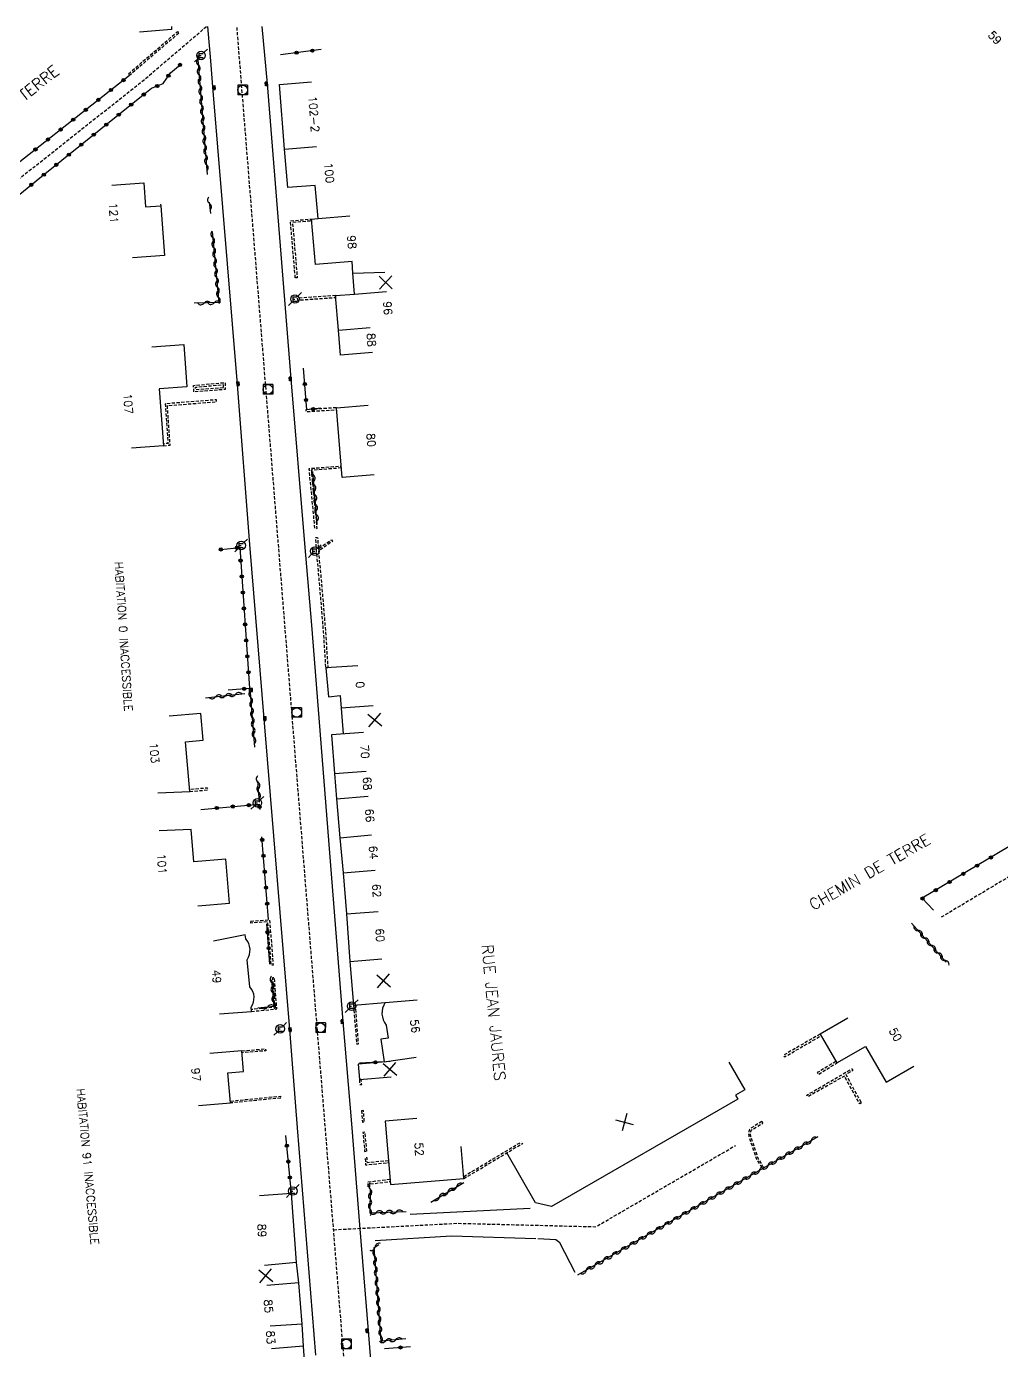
# Model space of a CAD drawing. Header units: millimetres. Extents: x 149999 to 151000, y 127000 to 128000.
# Drawn here: x 150352.8 to 150505, y 127793.1 to 128000 of the extents above; entities that cross this region are included whole.
import ezdxf
from ezdxf.enums import TextEntityAlignment as Align

# ---------------------------------------------------------------- set-up
doc = ezdxf.new("R2010")
doc.units = ezdxf.units.MM
doc.linetypes.add('DASHED', pattern=[0.75, 0.5, -0.25])
doc.layers.get('0').update_dxf_attribs({"linetype": 'CONTINUOUS'})
for name, color, linetype in [('W0001', 6, 'DASHED'), ('W0008', 7, 'CONTINUOUS'), ('W0017', 7, 'CONTINUOUS'), ('W0100', 7, 'CONTINUOUS'), ('W0112', 1, 'DASHED'), ('W0310', 3, 'CONTINUOUS'), ('W0322', 7, 'CONTINUOUS'), ('W0330', 7, 'CONTINUOUS'), ('W0400', 7, 'CONTINUOUS'), ('W0420', 7, 'CONTINUOUS'), ('W0471', 7, 'CONTINUOUS'), ('W0984', 7, 'CONTINUOUS'), ('W0989', 7, 'CONTINUOUS'), ('W0991', 7, 'CONTINUOUS'), ('W1102', 7, 'CONTINUOUS')]:
    doc.layers.add(name, color=color, linetype=linetype)
doc.styles.get("Standard").update_dxf_attribs({"font": 'romans.shx', "width": 0.85})

# ---------------------------------------------------------------- blocks, each defined once
blk = doc.blocks.new('t322o')
at = {"color": 0, "linetype": 'Continuous'}
for radius in [0.25, 0.15]:
    blk.add_circle((0, 0), radius, dxfattribs=at)
blk = doc.blocks.new('t310o')
at = {"color": 0, "linetype": 'Continuous'}
for centre, start, end in [((-0.5, 0.38), 216.8699, 323.1304), ((0.5, -0.37), 36.8699, 143.1303)]:
    blk.add_arc(centre, 0.625, start, end, dxfattribs=at)
blk = doc.blocks.new('t991o')
at = {"color": 0, "linetype": 'Continuous'}
for p, q in [((-1, 1), (1, -1)), ((-1, -1), (1, 1))]:
    blk.add_line(p, q, dxfattribs=at)
blk = doc.blocks.new('T420')
for p, q in [((0.75, 0.75), (-0.75, 0.75)), ((-0.75, 0.75), (-0.75, -0.75)), ((0.75, 0.75), (0.75, -0.75)), ((0.75, -0.75), (-0.75, -0.75))]:
    blk.add_line(p, q)
blk.add_ellipse((0, 0), major_axis=(-0.53, 0.53), ratio=1, start_param=3.926991, end_param=10.210176)
blk = doc.blocks.new('T400')
for p, q in [((-0.15, 0.3), (0.15, 0.3)), ((-0.15, -0.25), (-0.15, 0.3)), ((-0.15, 0.15), (0.15, 0.15)), ((-0.15, 0), (0.15, 0)), ((0.15, 0.3), (0.15, -0.25)), ((-0.15, -0.15), (0.15, -0.15)), ((-0.15, -0.25), (-0.15, -0.3)), ((-0.15, -0.3), (0.15, -0.3)), ((0.15, -0.3), (0.15, -0.25))]:
    blk.add_line(p, q)
blk = doc.blocks.new('T471')
for p, q in [((-0.333334, 0.333334), (-0.333334, -0.333334)), ((-0.333334, 0.333334), (0.333334, 0.333334)), ((-0.333334, 0), (0, 0)), ((0.500001, 0.500001), (1.000002, 1.000002)), ((-0.500001, -0.500001), (-1.000002, -1.000002)), ((-0.333334, -0.333334), (0.333334, -0.333334))]:
    blk.add_line(p, q)
blk.add_ellipse((0, 0), major_axis=(0.471405, 0.471405), ratio=1, start_param=5.4977871438, end_param=11.780972451)
blk = doc.blocks.new('t330o')
at = {"color": 0, "linetype": 'Continuous'}
for p, q in [((0.25, -0.25), (-0.25, 0.25)), ((-0.25, -0.25), (0.25, 0.25)), ((-0.25, 0.25), (-0.25, -0.25)), ((0.25, 0.25), (-0.25, 0.25)), ((0.25, -0.25), (0.25, 0.25)), ((-0.25, -0.25), (0.25, -0.25)), ((-0.25, -0.25), (-0.25, -0.25))]:
    blk.add_line(p, q, dxfattribs=at)

msp = doc.modelspace()

# ---------------------------------------------------------------- linework, layer by layer
at = {"layer": 'W0001', "flags": 128}
for points in [[(150333.78, 127962.02), (150343.39, 127969.69), (150371.18, 127991.71), (150380.87, 128000)], [(150474.54, 127431.36), (150469.42, 127440.11), (150454.59, 127468.17), (150448.81, 127479.56), (150439.65, 127499.87), (150434.57, 127513.06), (150429.99, 127527.48), (150426.07, 127542.54), (150422.96, 127558.43), (150421.34, 127568.8), (150419.21, 127585.17), (150417.75, 127603.84), (150410.72, 127687.17), (150403.56, 127776.85), (150396.89, 127859.35), (150385.63, 128000)], [(150593.29, 127924.32), (150568.54, 127904.51), (150495.6, 127860.83)], [(150400.72, 127812.01), (150420.02, 127813.02), (150441.68, 127812.48), (150463.49, 127825.18)]]:
    msp.add_lwpolyline(points, dxfattribs=at)
at = {"layer": 'W0008', "flags": 128}
msp.add_lwpolyline([(150381.02, 128000), (150381.52, 127994.63), (150381.84, 127990.56), (150385.67, 127944.09), (150387.6, 127919.05), (150389.85, 127891.84), (150393.81, 127843.27), (150395.01, 127827.93), (150397.91, 127792.41)], dxfattribs=at)
msp.add_lwpolyline([(150472.73, 127683.59), (150424.72, 127657.11), (150423.81, 127656.67, -0.070731), (150421.52, 127655.93, -0.14602), (150420.34, 127656.07, -0.092485), (150418.37, 127657.39, -0.119531), (150417.39, 127658.96, -0.029814), (150417.28, 127659.38, -0.028717), (150417.22, 127659.82), (150415.78, 127676.93), (150414.29, 127696.22), (150410.86, 127737.79), (150406.16, 127796.21), (150404.8, 127812.77), (150403.56, 127828.57), (150402.21, 127844.53), (150397.31, 127906.48), (150396.23, 127919.24), (150394.08, 127944.94), (150390.38, 127991.05), (150389.55, 128000)], format="xyb", dxfattribs=at)
at = {"layer": 'W0017', "flags": 128}
for points in [[(150412.67, 127814.44), (150431.39, 127815.37)], [(150432.29, 127810.57), (150419.13, 127811.01), (150407.23, 127810.27)], [(150438.44, 127805.32), (150436.04, 127809.98), (150435.41, 127810.44), (150432.61, 127810.6)]]:
    msp.add_lwpolyline(points, dxfattribs=at)
at = {"layer": 'W0100', "flags": 128}
for points in [[(150375.39, 128000), (150375.43, 127999.55), (150370.44, 127999.12)], [(150406.79, 127949.08), (150401.81, 127948.64), (150401.46, 127952.57), (150401.04, 127957.97), (150403.99, 127958.2), (150403.73, 127961.46), (150403.6, 127963.27), (150397.88, 127962.8), (150397.27, 127969.92), (150398.29, 127970), (150397.85, 127975.13), (150393.6, 127974.83), (150393.07, 127980.85), (150392.27, 127990.94), (150397.25, 127991.34)], [(150366.08, 127975.23), (150371.07, 127975.59), (150371.34, 127971.8), (150373.76, 127971.98), (150374.31, 127964.23), (150369.33, 127963.88)], [(150372.34, 127949.95), (150377.33, 127950.32), (150377.81, 127943.71), (150373.49, 127943.39), (150374.14, 127934.48), (150369.16, 127934.11)], [(150407.03, 127929.94), (150402.05, 127929.53), (150401.15, 127940.43), (150406.13, 127940.84)], [(150404.51, 127900.11), (150399.52, 127899.79), (150399.92, 127895.28), (150401.76, 127895.45), (150402.2, 127889.48)], [(150373.27, 127880.29), (150378.27, 127880.48), (150377.6, 127888.26), (150380.37, 127888.5), (150380.01, 127892.68), (150375.03, 127892.25)], [(150379.51, 127862.62), (150384.49, 127863.04), (150383.91, 127869.92), (150378.91, 127869.5), (150378.49, 127874.52), (150373.49, 127874.33)], [(150481, 127845.08), (150476.67, 127842.58), (150479.28, 127838.06), (150483.75, 127840.64), (150486.98, 127835.05), (150491.31, 127837.55)], [(150379.63, 127831.41), (150384.61, 127831.82), (150384.23, 127836.51), (150386.67, 127836.71), (150386.4, 127839.96), (150381.42, 127839.55)], [(150409.53, 127838.29), (150404.55, 127837.88), (150404.74, 127835.49), (150409.73, 127835.9)], [(150462.43, 127838.2), (150464.93, 127833.87), (150463.46, 127833.03), (150463.81, 127832.42), (150434.72, 127815.63), (150432.22, 127816.2), (150427.76, 127824.02)], [(150413.73, 127829.38), (150408.75, 127828.95), (150409.61, 127819.07), (150421.06, 127820), (150420.66, 127824.99)], [(150392.45, 127775.55), (150397.43, 127775.94), (150396.73, 127785.07), (150396.24, 127790.81), (150396, 127793.82), (150395.79, 127797.26), (150395.28, 127803.69), (150394.92, 127806.89), (150394.13, 127817.68), (150389.14, 127817.31)]]:
    msp.add_lwpolyline(points, dxfattribs=at)
for points in [[(150405.38, 127889.71), (150400.4, 127889.35), (150400.84, 127883.28), (150401.15, 127879.34), (150401.68, 127873.25), (150402.21, 127867.78), (150402.71, 127861.36), (150403.26, 127853.94), (150403.81, 127847.07), (150408.78, 127847.49, 0.339468), (150408.95, 127843.99), (150409.25, 127841.94), (150408.12, 127841.78), (150408.64, 127838.25), (150413.59, 127838.98)], [(150382.89, 127845.75), (150387.88, 127846.11), (150387.83, 127846.77, 0.351017), (150387.66, 127849.95), (150387.21, 127854.2, 0.3421), (150387.02, 127857.47), (150386.89, 127858.09), (150381.99, 127857.09)]]:
    msp.add_lwpolyline(points, format="xyb", dxfattribs=at)
at = {"layer": 'W0112', "flags": 128}
for points in [[(150376.55, 127998.96), (150368.85, 127992.35), (150368.65, 127992.58), (150376.36, 127999.19)], [(150394.74, 127960.71), (150393.98, 127969.64), (150397.27, 127969.92), (150397.3, 127969.62), (150394.31, 127969.37), (150395.04, 127960.74)], [(150401.04, 127957.97), (150395.05, 127957.54), (150395.07, 127957.24), (150401.07, 127957.67)], [(150378.91, 127942.9), (150378.86, 127943.92), (150383.78, 127944.37), (150383.77, 127943.28)], [(150383.48, 127943.55), (150379.19, 127943.22), (150379.17, 127943.65), (150383.48, 127944.04)], [(150401.15, 127940.43), (150396.38, 127940.12), (150396.4, 127939.82), (150401.17, 127940.13)], [(150399.46, 127905.38), (150399.82, 127899.81), (150399.52, 127899.79), (150399.16, 127905.36), (150398.69, 127911.08), (150398.34, 127915.08), (150398.04, 127918.19), (150398.04, 127918.19), (150397.93, 127920.14), (150398.23, 127920.15), (150398.33, 127918.39), (150400.37, 127919.81), (150400.54, 127919.56), (150398.35, 127918.04), (150398.64, 127915.1), (150398.99, 127911.11)], [(150387.77, 127860.21), (150390.72, 127860.44), (150391.28, 127853.37), (150390.98, 127853.35), (150390.44, 127860.12), (150387.8, 127859.91)], [(150387.88, 127846.11), (150391.86, 127846.51), (150391.48, 127851.39), (150391.18, 127851.37), (150391.53, 127846.78), (150387.85, 127846.41)], [(150386.4, 127839.96), (150390.11, 127840.27), (150390.13, 127839.97), (150386.43, 127839.66)], [(150483.13, 127831.81), (150482.86, 127831.66), (150480.46, 127836.02), (150474.74, 127832.77), (150474.59, 127833.03), (150480.28, 127836.36), (150481.61, 127837.13), (150481.76, 127836.87), (150480.68, 127836.24)], [(150404.74, 127835.45), (150404.81, 127834.69), (150405.11, 127834.72), (150405.04, 127835.47)], [(150392.47, 127832.58), (150384.61, 127831.82), (150384.58, 127832.11), (150392.44, 127832.88)], [(150405.1, 127830.61), (150405.21, 127828.79), (150405.51, 127828.81), (150405.4, 127830.62)], [(150405.9, 127824.28), (150405.63, 127827.24), (150405.3, 127827.21), (150405.57, 127824.25)]]:
    msp.add_lwpolyline(points, close=True, dxfattribs=at)
for points in [[(150373.71, 127972.24), (150373.76, 127971.98)], [(150374.14, 127934.48), (150375.2, 127934.6), (150374.77, 127940.77), (150382.45, 127941.37), (150382.42, 127941.67), (150374.45, 127941.05), (150374.88, 127934.87), (150374.11, 127934.78)], [(150401.93, 127931.02), (150397.23, 127930.66), (150398.11, 127921.55), (150397.81, 127921.52), (150396.9, 127930.94), (150401.9, 127931.32)], [(150378.27, 127880.48), (150381.08, 127880.72), (150381.05, 127881.02), (150378.25, 127880.78)], [(150403.83, 127847.07), (150404.31, 127841.05), (150404.61, 127841.07), (150404.13, 127847.09)], [(150476.67, 127842.58), (150470.95, 127839.26), (150471.11, 127839), (150476.82, 127842.32)], [(150479.12, 127838.31), (150476.24, 127836.55), (150476.39, 127836.29), (150479.28, 127838.06)], [(150421.04, 127820.34), (150430.08, 127825.76)], [(150421.06, 127820), (150430.24, 127825.51)], [(150409.29, 127822.79), (150405.99, 127822.48), (150405.94, 127823.26), (150405.64, 127823.24), (150405.71, 127822.15), (150409.31, 127822.49)], [(150409.55, 127819.84), (150406.03, 127819.42), (150406.09, 127818.62), (150406.39, 127818.64), (150406.35, 127819.15), (150409.57, 127819.54)]]:
    msp.add_lwpolyline(points, dxfattribs=at)
msp.add_lwpolyline([(150467.6, 127828.93), (150465.94, 127827.94), (150465.75, 127827.78, 0.14918), (150465.62, 127827.58, 0.060464), (150465.52, 127827, 0.04145), (150465.54, 127826.7, 0.049429), (150465.59, 127826.45), (150466.73, 127823.03), (150467.42, 127821.96), (150467.67, 127822.12), (150467, 127823.16), (150465.88, 127826.54, -0.049429), (150465.83, 127826.74, -0.04145), (150465.82, 127826.99, -0.060464), (150465.91, 127827.49, -0.14918), (150465.94, 127827.55), (150466.11, 127827.69), (150467.75, 127828.67)], format="xyb", close=True, dxfattribs=at)
at = {"layer": 'W0310', "flags": 128}
for points in [[(150379.47, 127995.47), (150380.97, 127976.88)], [(150381.31, 127972.55), (150381.52, 127970.8)], [(150381.76, 127967.97), (150382.81, 127956.87), (150378.95, 127956.75)], [(150398.18, 127922.19), (150397.5, 127930.48)], [(150380.74, 127895.09), (150386.85, 127895.8)], [(150388.41, 127887.39), (150387.73, 127895.97)], [(150389.13, 127878.79), (150388.91, 127882.14)], [(150490.94, 127859.91), (150496.37, 127853.8)], [(150388.89, 127846.68), (150391.42, 127846.93), (150391.07, 127851.05)], [(150476.33, 127826.54), (150438.82, 127804.89)], [(150406.43, 127818.46), (150406.4, 127814.66), (150412.07, 127814.85)], [(150415.9, 127816.31), (150421.05, 127819.4)], [(150411.98, 127794.98), (150408.13, 127794.61), (150407.04, 127809.23), (150407.77, 127809.69)]]:
    msp.add_lwpolyline(points, dxfattribs=at)
at = {"layer": 'W0322', "flags": 128}
for points in [[(150398.8, 127996.41), (150392.45, 127995.57)], [(150341.88, 127965.83), (150355.11, 127976.54), (150370.74, 127989.09), (150372.3, 127990.35), (150374.09, 127991.07), (150375.25, 127992.77), (150376.8, 127994.05)], [(150368.85, 127992.35), (150332.57, 127963.78)], [(150398.75, 127940.39), (150396.54, 127940.13), (150396.03, 127946.63)], [(150383.09, 127918.3), (150386.06, 127918.61), (150387.59, 127896.61)], [(150387.55, 127896.58), (150384.27, 127896.31)], [(150517.54, 127879.74), (150518.11, 127878.97), (150492.63, 127863.79), (150494.37, 127861.94)], [(150380.01, 127877.68), (150389.12, 127878.49), (150389.18, 127877.68)], [(150390.56, 127860.46), (150389.54, 127873.42)], [(150390.75, 127853.51), (150390.32, 127859.81)], [(150408.64, 127838.25), (150404.75, 127838.03)], [(150394.13, 127817.68), (150393.28, 127826.74)], [(150412.75, 127793.73), (150408.67, 127793.42)]]:
    msp.add_lwpolyline(points, dxfattribs=at)
at = {"layer": 'W1102'}
for p, q in [((150393.07, 127980.85), (150398.06, 127981.24)), ((150398.29, 127970), (150403.27, 127970.43)), ((150403.73, 127961.46), (150408.74, 127961.62)), ((150403.99, 127958.2), (150408.97, 127958.59)), ((150401.46, 127952.57), (150406.45, 127952.96)), ((150401.9, 127893.55), (150406.89, 127893.92)), ((150400.84, 127883.28), (150405.83, 127883.65)), ((150401.15, 127879.34), (150406.14, 127879.74)), ((150401.68, 127873.26), (150406.66, 127873.69)), ((150402.21, 127867.78), (150407.2, 127868.17)), ((150402.71, 127861.36), (150407.69, 127861.74)), ((150403.26, 127853.94), (150408.25, 127854.31)), ((150408.78, 127847.49), (150413.76, 127847.93)), ((150394.92, 127806.89), (150389.94, 127806.42)), ((150395.28, 127803.69), (150390.29, 127803.29)), ((150395.79, 127797.26), (150390.8, 127796.95)), ((150396, 127793.82), (150391.02, 127793.42))]:
    msp.add_line(p, q, dxfattribs=at)

# ---------------------------------------------------------------- block references
at = {"layer": 'W0310'}
for p, rotation in [((150379.59, 127993.99), 274.6056089851357), ((150379.72, 127992.43), 274.6056089851357), ((150379.84, 127990.88), 274.6056089851357), ((150379.97, 127989.32), 274.6056089851357), ((150380.09, 127987.77), 274.6056089851357), ((150380.22, 127986.21), 274.6056089851357), ((150380.34, 127984.66), 274.6056089851357), ((150380.47, 127983.1), 274.6056089851357), ((150380.59, 127981.55), 274.6056089851357), ((150380.72, 127979.99), 274.6056089851357), ((150380.85, 127978.44), 274.6056089851357), ((150381.33, 127972.35), 276.8164592518694), ((150381.85, 127967.01), 275.3762135597553), ((150382, 127965.45), 275.3762135597553), ((150382.14, 127963.9), 275.3762135597553), ((150382.29, 127962.35), 275.3762135597553), ((150382.44, 127960.79), 275.3762135597553), ((150382.58, 127959.24), 275.3762135597553), ((150382.73, 127957.69), 275.3762135597553), ((150380.51, 127956.79), 181.8017196059878), ((150382.07, 127956.84), 181.8017196059878), ((150397.55, 127929.97), 94.6922551207176), ((150397.67, 127928.41), 94.6922551207176), ((150397.8, 127926.86), 94.6922551207176), ((150397.93, 127925.3), 94.6922551207176), ((150398.06, 127923.75), 94.6922551207176), ((150382.29, 127895.27), 6.694474784391958), ((150383.84, 127895.45), 6.694474784391958), ((150385.39, 127895.63), 6.694474784391958), ((150387.79, 127895.17), 94.565519100138), ((150387.92, 127893.61), 94.565519100138), ((150388.04, 127892.06), 94.565519100138), ((150388.17, 127890.5), 94.565519100138), ((150388.29, 127888.95), 94.565519100138), ((150388.93, 127881.91), 93.66054847008812), ((150389.03, 127880.35), 93.66054847008812), ((150491.98, 127858.74), 311.627087326531), ((150493.01, 127857.58), 311.627087326531), ((150494.05, 127856.41), 311.627087326531), ((150495.09, 127855.24), 311.627087326531), ((150496.12, 127854.08), 311.627087326531), ((150391.11, 127850.61), 94.87669713871118), ((150391.24, 127849.05), 94.87669713871118), ((150390.44, 127846.83), 5.538781528533878), ((150391.38, 127847.5), 94.87669713871118), ((150475.3, 127825.94), 209.9910878543519), ((150471.24, 127823.6), 209.9910878543519), ((150472.59, 127824.38), 209.9910878543519), ((150473.94, 127825.16), 209.9910878543519), ((150467.19, 127821.26), 209.9910878543519), ((150468.54, 127822.04), 209.9910878543519), ((150469.89, 127822.82), 209.9910878543519), ((150464.49, 127819.7), 209.9910878543519), ((150465.84, 127820.48), 209.9910878543519), ((150406.42, 127816.79), 269.5365433621147), ((150406.43, 127818.35), 269.5365433621147), ((150417.24, 127817.11), 30.95111265124077), ((150418.57, 127817.91), 30.95111265124077), ((150419.91, 127818.72), 30.95111265124077), ((150460.43, 127817.36), 209.9910878543519), ((150461.78, 127818.14), 209.9910878543519), ((150463.14, 127818.92), 209.9910878543519), ((150406.41, 127815.23), 269.5365433621147), ((150456.38, 127815.03), 209.9910878543519), ((150457.73, 127815.81), 209.9910878543519), ((150459.08, 127816.58), 209.9910878543519), ((150407.39, 127814.69), 1.972168023056332), ((150408.95, 127814.74), 1.972168023056332), ((150410.51, 127814.8), 1.972168023056332), ((150453.68, 127813.47), 209.9910878543519), ((150455.03, 127814.25), 209.9910878543519), ((150449.62, 127811.13), 209.9910878543519), ((150450.98, 127811.91), 209.9910878543519), ((150452.33, 127812.69), 209.9910878543519), ((150407.21, 127809.33), 32.57062570831201), ((150445.57, 127808.79), 209.9910878543519), ((150446.92, 127809.57), 209.9910878543519), ((150448.27, 127810.35), 209.9910878543519), ((150407.14, 127807.87), 94.25992147210778), ((150407.26, 127806.31), 94.25992147210778), ((150442.87, 127807.23), 209.9910878543519), ((150444.22, 127808.01), 209.9910878543519), ((150407.37, 127804.76), 94.25992147210778), ((150440.17, 127805.67), 209.9910878543519), ((150441.52, 127806.45), 209.9910878543519), ((150407.49, 127803.2), 94.25992147210778), ((150407.6, 127801.65), 94.25992147210778), ((150407.72, 127800.09), 94.25992147210778), ((150407.83, 127798.53), 94.25992147210778), ((150407.95, 127796.98), 94.25992147210778), ((150408.07, 127795.42), 94.25992147210778), ((150408.87, 127794.68), 185.5284663629153), ((150410.42, 127794.83), 185.5284663629153)]:
    msp.add_blockref('t310o', p, dxfattribs=dict(at, rotation=rotation))
at = {"layer": 'W0322'}
for p, rotation in [((150394.93, 127995.9), 187.5047022070345), ((150397.41, 127996.23), 187.5047022070345), ((150376.74, 127994), 39.55701359744071), ((150367.92, 127991.62), 218.2320877454196), ((150374.93, 127992.31), 55.79880276653896), ((150365.96, 127990.08), 218.2320877454196), ((150371.08, 127989.36), 39.03594727894166), ((150373.16, 127990.7), 21.91042810267534), ((150362.03, 127986.98), 218.2320877454196), ((150363.99, 127988.53), 218.2320877454196), ((150369.13, 127987.79), 38.75085623277484), ((150360.07, 127985.44), 218.2320877454196), ((150367.18, 127986.23), 38.75085623277484), ((150358.1, 127983.89), 218.2320877454196), ((150363.28, 127983.1), 38.75085623277484), ((150365.23, 127984.66), 38.75085623277484), ((150354.17, 127980.79), 218.2320877454196), ((150356.14, 127982.34), 218.2320877454196), ((150361.33, 127981.53), 38.75085623277484), ((150359.38, 127979.97), 38.75085623277484), ((150355.48, 127976.84), 38.75085623277484), ((150357.43, 127978.4), 38.75085623277484), ((150353.53, 127975.27), 38.98368703200121), ((150396.23, 127944.14), 94.47537421243197), ((150396.42, 127941.65), 94.47537421243197), ((150397.51, 127940.24), 186.6357323163066), ((150383.12, 127918.3), 5.967398290894304), ((150385.61, 127918.56), 5.967398290894304), ((150386.2, 127916.56), 273.9946895671442), ((150386.38, 127914.07), 273.9946895671442), ((150386.55, 127911.57), 273.9946895671442), ((150386.72, 127909.08), 273.9946895671442), ((150386.9, 127906.58), 273.9946895671442), ((150387.07, 127904.09), 273.9946895671442), ((150387.25, 127901.6), 273.9946895671442), ((150387.42, 127899.1), 273.9946895671442), ((150386.76, 127896.52), 184.8012495322524), ((150382.5, 127877.9), 5.080316435009854), ((150384.99, 127878.12), 5.080316435009854), ((150387.48, 127878.34), 5.080316435009854), ((150389.15, 127878.09), 265.4809544405569), ((150389.58, 127872.92), 94.50287802110218), ((150389.78, 127870.43), 94.50287802110218), ((150503.34, 127870.17), 210.7786901904694), ((150389.97, 127867.94), 94.50287802110218), ((150499.04, 127867.61), 210.7786901904694), ((150501.19, 127868.89), 210.7786901904694), ((150390.17, 127865.45), 94.50287802110218), ((150494.74, 127865.05), 210.7786901904694), ((150496.89, 127866.33), 210.7786901904694), ((150390.36, 127862.95), 94.50287802110218), ((150492.66, 127863.76), 313.1920598932708), ((150390.41, 127858.49), 93.90636650456536), ((150390.58, 127856), 93.90636650456536), ((150407.24, 127838.17), 187.8836808583014), ((150393.43, 127825.14), 95.30689255452151), ((150393.66, 127822.66), 95.30689255452151), ((150393.89, 127820.17), 95.30689255452151), ((150411.16, 127793.61), 184.3747420348519)]:
    msp.add_blockref('t322o', p, dxfattribs=dict(at, rotation=rotation))
at = {"layer": 'W0330', "rotation": 359.96724}
msp.add_blockref('t330o', (150387.8, 127896.33), dxfattribs=at)
at = {"layer": 'W0400'}
for p, rotation in [((150382.05, 127990.46), 4.233164534977556), ((150390.22, 127991.03), 184.9443394486815), ((150385.79, 127944.19), 5.425520108112639), ((150393.94, 127944.93), 183.8607951516144), ((150389.99, 127891.88), 359.96724), ((150402.06, 127844.51), 185.1954794618341), ((150393.93, 127843.28), 5.964983226664708), ((150405.96, 127796.2), 188.7940059938574)]:
    msp.add_blockref('T400', p, dxfattribs=dict(at, rotation=rotation))
at = {"layer": 'W0420', "rotation": 359.96724}
for p in [(150386.53, 127990.08), (150390.47, 127943.3), (150394.95, 127892.82), (150398.68, 127843.56), (150402.7, 127794.16)]:
    msp.add_blockref('T420', p, dxfattribs=at)
at = {"layer": 'W0471', "rotation": 359.96724}
for p in [(150380.02, 127995.47), (150394.69, 127957.42), (150386.28, 127918.91), (150397.78, 127918.04), (150388.82, 127878.71), (150403.54, 127846.95), (150392.39, 127843.39), (150394.35, 127818.06)]:
    msp.add_blockref('T471', p, dxfattribs=at)
at = {"layer": 'W0991'}
for p, rotation in [((150408.86, 127960), 1.753940609228466), ((150407.16, 127891.66), 4.185126511854254), ((150408.52, 127850.9), 4.25094059446837), ((150409.53, 127837.08), 4.677751309228775), ((150446.12, 127828.81), 299.9364780186894), ((150390.12, 127804.82), 5.317472246815714)]:
    msp.add_blockref('t991o', p, dxfattribs=dict(at, rotation=rotation))

# ---------------------------------------------------------------- texts
at = {"layer": 'W0984'}
for s, rotation, p in [('59', 314.2257, (150503.96, 127998.25)), ('102-2', 274.5657, (150397.65, 127986.3)), ('100', 275.3648, (150400.04, 127977.12)), ('121', 274.0649, (150366.39, 127970.85)), ('98', 274.6963, (150403.56, 127966.31)), ('96', 274.4379, (150409.17, 127956)), ('88', 275.0341, (150406.62, 127951.03)), ('107', 274.2044, (150368.65, 127941.06)), ('80', 274.7217, (150406.58, 127935.39)), ('HABITATION 0 INACCESSIBLE', 273.7832, (150367.93, 127904.7)), ('0', 274.1851, (150404.85, 127897.15)), ('103', 274.9065, (150372.74, 127886.49)), ('70', 274.3969, (150405.6, 127886.69)), ('68', 274.3969, (150405.98, 127881.71)), ('66', 274.3969, (150406.36, 127876.73)), ('64', 274.3969, (150406.93, 127870.96)), ('101', 274.7632, (150373.92, 127869.16)), ('62', 274.3969, (150407.44, 127864.98)), ('60', 274.3969, (150407.97, 127858.03)), ('49', 274.8717, (150382.46, 127851.56)), ('56', 278.3804, (150413.43, 127843.82)), ('50', 300.01, (150488.44, 127842.51)), ('97', 274.708, (150379.23, 127836.24)), ('HABITATION 91 INACCESSIBLE', 275.2926, (150362.34, 127821.88)), ('52', 274.6752, (150414.08, 127824.58)), ('89', 274.2027, (150389.54, 127811.87)), ('85', 274.5016, (150390.55, 127800.06)), ('83', 273.5606, (150390.9, 127795.19))]:
    msp.add_text(s, height=1.25, rotation=rotation, dxfattribs=at).set_placement(p, align=Align.MIDDLE)
at = {"layer": 'W0989'}
for s, rotation, p in [('CHEMIN DE TERRE', 38.4294, (150349.16, 127986.78)), ('CHEMIN DE TERRE', 29.8416, (150484.42, 127867.9)), ('RUE JEAN JAURES', 275.3753, (150425.73, 127845.93))]:
    msp.add_text(s, height=1.75, rotation=rotation, dxfattribs=at).set_placement(p, align=Align.MIDDLE)

doc.saveas('drawing.dxf')
